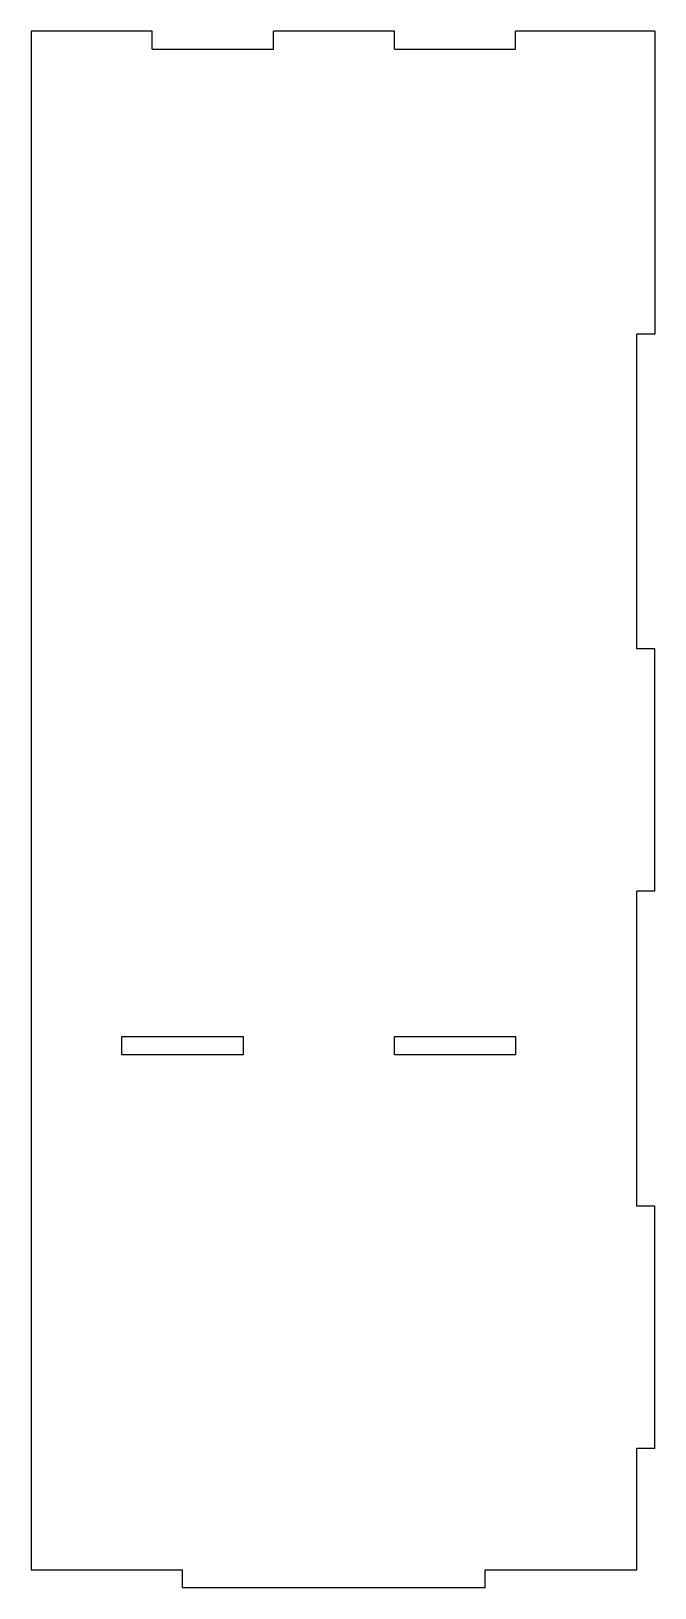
# Model space of a CAD drawing. Header units: millimetres. Extents: x -59 to 44, y -158 to 99.
import ezdxf

# ---------------------------------------------------------------- set-up
doc = ezdxf.new("R2010")
doc.units = ezdxf.units.MM

msp = doc.modelspace()

# ---------------------------------------------------------------- linework, layer by layer
at = {"color": 7, "linetype": 'Continuous', "lineweight": 25}
for p, q in [((-39.25, 98.68), (-59.25, 98.68)), ((-59.25, 98.68), (-59.25, -155.32)), ((-39.25, 95.68), (-39.25, 98.68)), ((-19.25, 95.68), (-19.25, 98.68)), ((0.75, 98.68), (-19.25, 98.68)), ((0.75, 95.68), (0.75, 98.68)), ((43.75, 98.68), (20.75, 98.68)), ((20.75, 95.68), (20.75, 98.68)), ((43.75, 98.68), (43.75, 48.68)), ((-39.25, 95.68), (-19.25, 95.68)), ((0.75, 95.68), (20.75, 95.68)), ((40.75, -3.32), (40.75, 48.68)), ((43.75, 48.68), (40.75, 48.68)), ((43.75, -3.32), (40.75, -3.32)), ((43.75, -43.32), (43.75, -3.32)), ((40.75, -95.32), (40.75, -43.32)), ((43.75, -43.32), (40.75, -43.32)), ((-44.25, -70.32), (-44.25, -67.32)), ((-44.25, -67.32), (-24.25, -67.32)), ((-24.25, -67.32), (-24.25, -70.32)), ((0.75, -70.32), (0.75, -67.32)), ((0.75, -67.32), (20.75, -67.32)), ((20.75, -67.32), (20.75, -70.32)), ((-24.25, -70.32), (-44.25, -70.32)), ((20.75, -70.32), (0.75, -70.32)), ((43.75, -95.32), (40.75, -95.32)), ((43.75, -135.32), (43.75, -95.32)), ((40.75, -155.32), (40.75, -135.32)), ((43.75, -135.32), (40.75, -135.32)), ((-59.25, -155.32), (-34.25, -155.32)), ((-34.25, -158.32), (-34.25, -155.32)), ((15.75, -158.32), (15.75, -155.32)), ((15.75, -155.32), (40.75, -155.32)), ((15.75, -158.32), (-34.25, -158.32))]:
    msp.add_line(p, q, dxfattribs=at)

doc.saveas('drawing.dxf')
